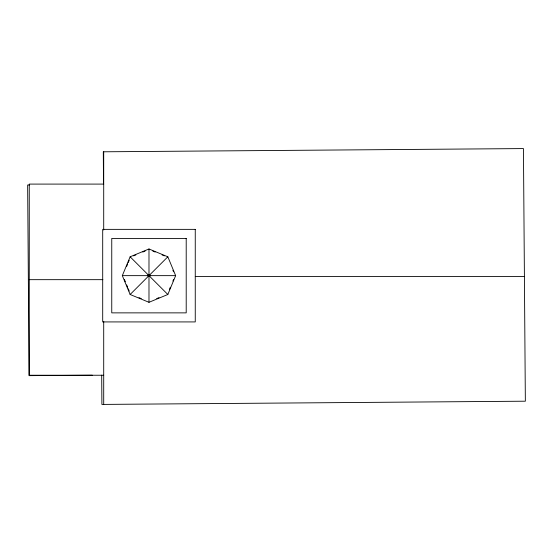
<?xml version="1.0" encoding="UTF-8"?>
<svg xmlns="http://www.w3.org/2000/svg" width="553" height="553" viewBox="0 0 553 553"><rect width="100%" height="100%" fill="white"/><g stroke="black" fill="none" stroke-linecap="round" stroke-linejoin="round"><path stroke-width="0.83" d="M122.324 275.643L130.128 256.792L148.985 248.981L167.836 256.792L175.64 275.643L167.836 294.493L148.985 302.304L130.128 294.493L122.324 275.643L147.976 275.643L148.273 276.355L130.128 294.493M126.658 266.394L127.612 264.085M128.248 262.544L129.208 260.228M147.976 275.643L148.273 274.931L149.69 274.931L149.69 276.355L167.836 294.493M169.391 289.516L170.352 287.207M172.902 281.042L173.545 279.5M149.69 274.931L167.836 256.792M133.57 255.873L135.879 254.912M142.819 252.044L145.128 251.083M156.686 298.613L159.001 297.652M29.371 184.985L27.65 184.999L29.06 375.646L92.296 375.21M103.708 184.094L29.261 184.094L29.261 375.245L103.708 375.245M149.987 275.643L175.64 275.643M195.292 276.493L524.41 276.493M29.261 279.666L102.865 279.666M152.835 251.083L155.144 252.044M162.084 254.912L164.393 255.873M138.962 297.652L141.278 298.613M130.128 256.792L148.273 274.931M172.902 270.251L173.545 271.793M124.418 279.5L125.379 281.809M126.658 284.892L127.612 287.207M128.248 288.749L129.208 291.058M101.697 375.141L101.897 404.423L525.35 401.202L523.442 148.577L103.307 151.798L103.508 184.495M148.985 248.981L148.985 274.641M148.985 276.652L148.985 302.304M103.708 151.798L103.708 230.027M103.708 321.334L103.708 404.409M148.197 274.862L148.197 276.424L149.766 276.424L149.766 274.862L148.197 274.862M195.257 229.364L102.699 229.364L102.699 321.922L195.257 321.922L195.257 229.364M186.209 238.419L111.754 238.419L111.754 312.867L186.209 312.867L186.209 238.419"/></g></svg>
